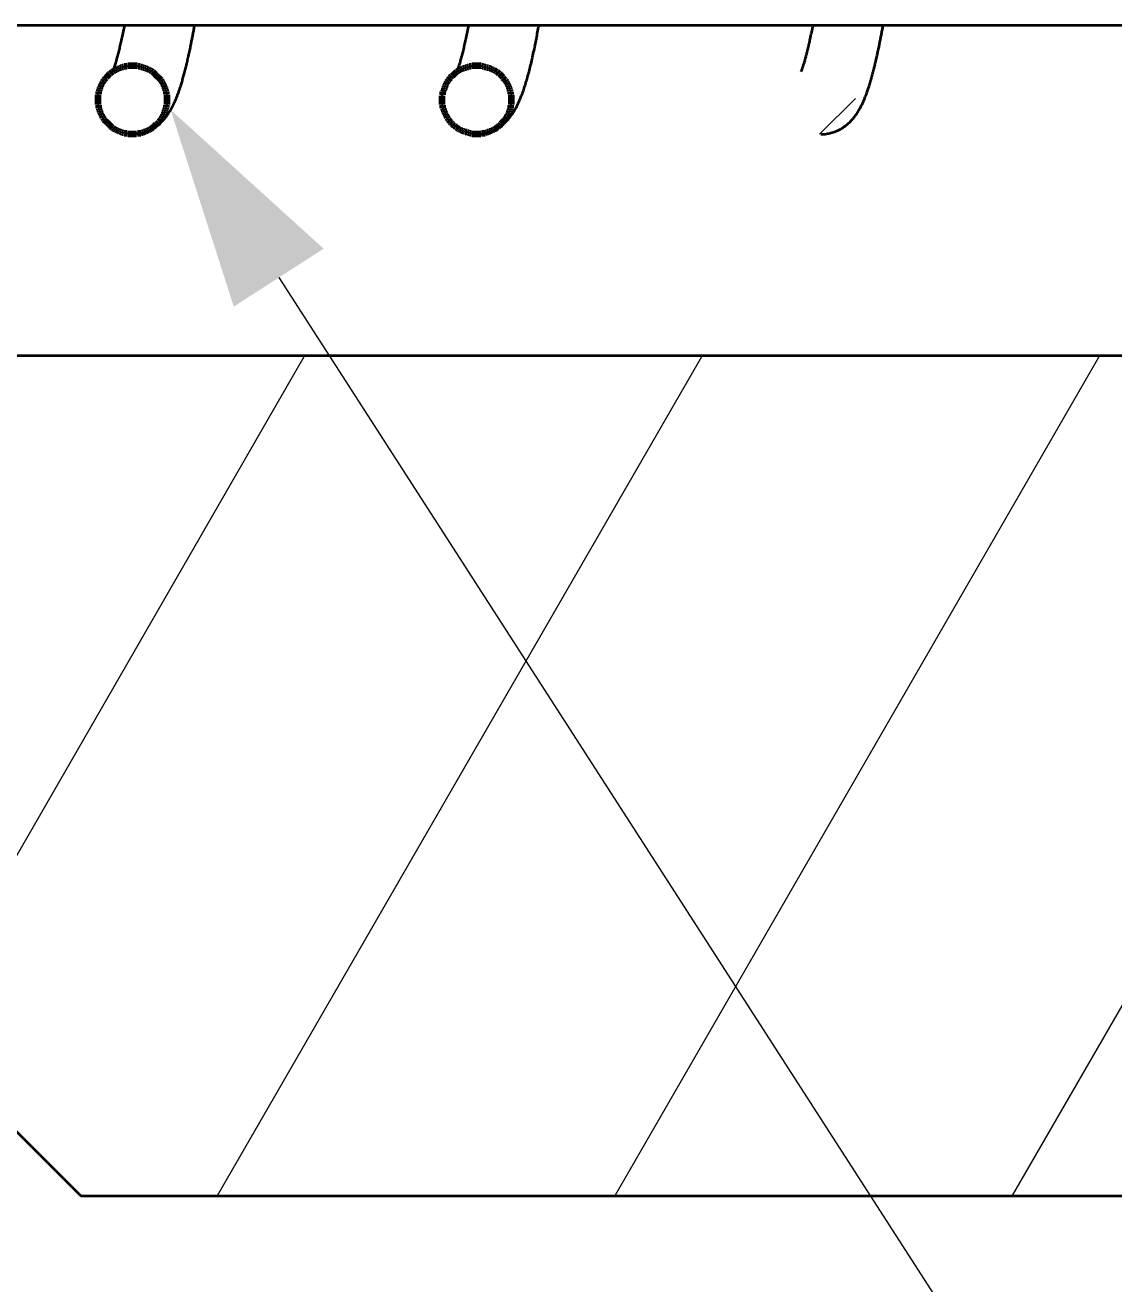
# Model space of a CAD drawing. Extents: x 0 to 420, y 0 to 297.
# Drawn here: x 165.22 to 181.04, y 149.68 to 167.96 of the extents above; entities that cross this region are included whole.
import ezdxf
from ezdxf.enums import TextEntityAlignment as Align

# ---------------------------------------------------------------- set-up
doc = ezdxf.new("R2010")
doc.units = 0
doc.layers.get('0').update_dxf_attribs({"lineweight": 13})
doc.styles.get("Standard").update_dxf_attribs({"font": 'isocp.shx'})
doc.dimstyles.get("Standard").update_dxf_attribs({"dimtxt": 2.5, "dimasz": 2.5, "dimexe": 1.25, "dimexo": 0.625, "dimtad": 1, "dimcen": 2.5, "dimadec": 0, "dimazin": 0, "dimtfac": 1, "dimtmove": 0, "dimatfit": 0, "dimfxl": 1, "dimarcsym": 0})

# ---------------------------------------------------------------- blocks, each defined once
blk = doc.blocks.new('BLOCK1720')
at = {"color": 7, "lineweight": 18}
blk.add_lwpolyline([(28.07338, 90.415695), (67, 30), (117.337288, 30)], dxfattribs=at)
blk.add_solid([(28.726086, 90.836243), (26.503876, 92.851631), (27.420673, 89.995148)], dxfattribs=at)
blk = doc.blocks.new('*D71')
at = {"color": 7, "lineweight": 18}
for p, q in [((62.03125, 167.439701), (62.03125, 238.86713)), ((220.031258, 175.665539), (220.031258, 238.86713)), ((64.929024, 236.86713), (217.133484, 236.86713))]:
    blk.add_line(p, q, dxfattribs=at)
for points in [[(64.929024, 237.643589), (62.03125, 236.86713), (64.929024, 236.090672)], [(217.133484, 236.090672), (220.031258, 236.86713), (217.133484, 237.643589)]]:
    blk.add_lwpolyline(points, close=True, dxfattribs=at)
for points in [[(64.929024, 237.643589), (62.03125, 236.86713), (64.929024, 237.643589), (64.929024, 236.090672)], [(217.133484, 236.090672), (220.031258, 236.86713), (217.133484, 236.090672), (217.133484, 237.643589)]]:
    blk.add_solid(points, dxfattribs=at)
for s, width, p, p2 in [('158', 0.699227, (132.551709, 239.86713), (139.194366, 239.86713)), ('%%p0,2', 0.70409, (140.944366, 239.86713), (149.5108, 239.86713))]:
    blk.add_text(s, height=3.5, dxfattribs=dict(at, width=width)).set_placement(p, p2, align=Align.FIT)
blk = doc.blocks.new('BLOCK1731')
at = {"color": 7, "lineweight": 35}
for p, q in [((8.2, 94.081), (42.2, 94.081)), ((48.2, 89.281), (11.2, 89.281)), ((20.2, 82.081), (25.2, 77.081)), ((25.2, 77.081), (46.2, 77.081))]:
    blk.add_line(p, q, dxfattribs=at)
for points, knots in [([(25.664, 93.41), (25.669, 93.42), (25.676, 93.441), (25.687, 93.471), (25.697, 93.501), (25.706, 93.533), (25.717, 93.568), (25.73, 93.615), (25.746, 93.675), (25.764, 93.746), (25.782, 93.822), (25.799, 93.904), (25.818, 93.991), (25.83, 94.051), (25.836, 94.082)], [0, 0, 0, 0, 0.0333182, 0.0650373, 0.0955673, 0.1287519, 0.1645234, 0.2062335, 0.2762629, 0.348819, 0.4270339, 0.5107112, 0.5997555, 0.6939701, 0.6939701, 0.6939701, 0.6939701]), ([(25.664, 93.41), (25.669, 93.42), (25.676, 93.441), (25.687, 93.471), (25.697, 93.501), (25.706, 93.533), (25.717, 93.568), (25.73, 93.615), (25.746, 93.675), (25.764, 93.746), (25.782, 93.822), (25.799, 93.904), (25.818, 93.991), (25.83, 94.051), (25.836, 94.082)], [0, 0, 0, 0, 0.0333182, 0.0650373, 0.0955673, 0.1287519, 0.1645234, 0.2062335, 0.2762629, 0.348819, 0.4270339, 0.5107112, 0.5997555, 0.6939701, 0.6939701, 0.6939701, 0.6939701]), ([(25.95, 92.498), (25.973, 92.498), (26.01, 92.501), (26.062, 92.509), (26.104, 92.519), (26.147, 92.532), (26.19, 92.55), (26.232, 92.571), (26.275, 92.597), (26.316, 92.627), (26.358, 92.664), (26.399, 92.705), (26.443, 92.758), (26.486, 92.82), (26.526, 92.89), (26.56, 92.959), (26.585, 93.019), (26.605, 93.07), (26.621, 93.111), (26.635, 93.154), (26.652, 93.204), (26.669, 93.261), (26.688, 93.326), (26.707, 93.394), (26.725, 93.465), (26.742, 93.539), (26.76, 93.615), (26.778, 93.695), (26.793, 93.768), (26.806, 93.835), (26.818, 93.895), (26.83, 93.956), (26.841, 94.018), (26.849, 94.06), (26.853, 94.081)], [0, 0, 0, 0, 0.069657, 0.112941, 0.155639, 0.20143, 0.245836, 0.295264, 0.341861, 0.396289, 0.447057, 0.510768, 0.569615, 0.655361, 0.735003, 0.810987, 0.886403, 0.930137, 0.974409, 1.019533, 1.065616, 1.131329, 1.199187, 1.269575, 1.342631, 1.418471, 1.497168, 1.578791, 1.662906, 1.72228, 1.782949, 1.844957, 1.908488, 1.97331, 1.97331, 1.97331, 1.97331]), ([(25.95, 92.498), (25.973, 92.498), (26.01, 92.501), (26.062, 92.509), (26.104, 92.519), (26.147, 92.532), (26.19, 92.55), (26.232, 92.571), (26.275, 92.597), (26.316, 92.627), (26.358, 92.664), (26.399, 92.705), (26.443, 92.758), (26.486, 92.82), (26.526, 92.89), (26.56, 92.959), (26.585, 93.019), (26.605, 93.07), (26.621, 93.111), (26.635, 93.154), (26.652, 93.204), (26.669, 93.261), (26.688, 93.326), (26.707, 93.394), (26.725, 93.465), (26.742, 93.539), (26.76, 93.615), (26.778, 93.695), (26.793, 93.768), (26.806, 93.835), (26.818, 93.895), (26.83, 93.956), (26.841, 94.018), (26.849, 94.06), (26.853, 94.081)], [0, 0, 0, 0, 0.069657, 0.112941, 0.155639, 0.20143, 0.245836, 0.295264, 0.341861, 0.396289, 0.447057, 0.510768, 0.569615, 0.655361, 0.735003, 0.810987, 0.886403, 0.930137, 0.974409, 1.019533, 1.065616, 1.131329, 1.199187, 1.269575, 1.342631, 1.418471, 1.497168, 1.578791, 1.662906, 1.72228, 1.782949, 1.844957, 1.908488, 1.97331, 1.97331, 1.97331, 1.97331]), ([(30.664, 93.409), (30.667, 93.416), (30.672, 93.43), (30.681, 93.455), (30.694, 93.491), (30.709, 93.539), (30.725, 93.598), (30.743, 93.663), (30.761, 93.735), (30.779, 93.813), (30.798, 93.897), (30.817, 93.987), (30.829, 94.05), (30.835, 94.082)], [0, 0, 0, 0, 0.0209314, 0.0444207, 0.0812308, 0.135386, 0.1952081, 0.263401, 0.3376973, 0.4181323, 0.5044883, 0.5966475, 0.6943879, 0.6943879, 0.6943879, 0.6943879]), ([(30.664, 93.409), (30.667, 93.416), (30.672, 93.43), (30.681, 93.455), (30.694, 93.491), (30.709, 93.539), (30.725, 93.598), (30.743, 93.663), (30.761, 93.735), (30.779, 93.813), (30.798, 93.897), (30.817, 93.987), (30.829, 94.05), (30.835, 94.082)], [0, 0, 0, 0, 0.0209314, 0.0444207, 0.0812308, 0.135386, 0.1952081, 0.263401, 0.3376973, 0.4181323, 0.5044883, 0.5966475, 0.6943879, 0.6943879, 0.6943879, 0.6943879]), ([(30.95, 92.498), (30.966, 92.498), (30.997, 92.5), (31.054, 92.507), (31.122, 92.523), (31.186, 92.548), (31.237, 92.574), (31.276, 92.598), (31.314, 92.626), (31.354, 92.659), (31.392, 92.697), (31.433, 92.745), (31.472, 92.799), (31.506, 92.854), (31.532, 92.903), (31.553, 92.946), (31.573, 92.99), (31.593, 93.039), (31.616, 93.097), (31.64, 93.167), (31.664, 93.244), (31.688, 93.324), (31.711, 93.409), (31.733, 93.498), (31.755, 93.592), (31.777, 93.69), (31.797, 93.788), (31.816, 93.885), (31.835, 93.982), (31.847, 94.048), (31.853, 94.081)], [0, 0, 0, 0, 0.047295, 0.0946, 0.173188, 0.25518, 0.300484, 0.343609, 0.393828, 0.440927, 0.499426, 0.553626, 0.630106, 0.69908, 0.74797, 0.796102, 0.844066, 0.892292, 0.954054, 1.032417, 1.11271, 1.196536, 1.284241, 1.376134, 1.47236, 1.573254, 1.676585, 1.771755, 1.870444, 1.973085, 1.973085, 1.973085, 1.973085]), ([(30.95, 92.498), (30.966, 92.498), (30.997, 92.5), (31.054, 92.507), (31.122, 92.523), (31.186, 92.548), (31.237, 92.574), (31.276, 92.598), (31.314, 92.626), (31.354, 92.659), (31.392, 92.697), (31.433, 92.745), (31.472, 92.799), (31.506, 92.854), (31.532, 92.903), (31.553, 92.946), (31.573, 92.99), (31.593, 93.039), (31.616, 93.097), (31.64, 93.167), (31.664, 93.244), (31.688, 93.324), (31.711, 93.409), (31.733, 93.498), (31.755, 93.592), (31.777, 93.69), (31.797, 93.788), (31.816, 93.885), (31.835, 93.982), (31.847, 94.048), (31.853, 94.081)], [0, 0, 0, 0, 0.047295, 0.0946, 0.173188, 0.25518, 0.300484, 0.343609, 0.393828, 0.440927, 0.499426, 0.553626, 0.630106, 0.69908, 0.74797, 0.796102, 0.844066, 0.892292, 0.954054, 1.032417, 1.11271, 1.196536, 1.284241, 1.376134, 1.47236, 1.573254, 1.676585, 1.771755, 1.870444, 1.973085, 1.973085, 1.973085, 1.973085]), ([(35.664, 93.409), (35.667, 93.416), (35.673, 93.431), (35.682, 93.457), (35.692, 93.487), (35.704, 93.523), (35.715, 93.563), (35.728, 93.606), (35.74, 93.653), (35.753, 93.703), (35.766, 93.756), (35.78, 93.815), (35.796, 93.89), (35.815, 93.98), (35.829, 94.047), (35.835, 94.081)], [0, 0, 0, 0, 0.0226932, 0.0482945, 0.0810762, 0.1192307, 0.1607606, 0.2057586, 0.2541093, 0.3057124, 0.3604586, 0.4183146, 0.4877521, 0.5901338, 0.6944721, 0.6944721, 0.6944721, 0.6944721]), ([(35.664, 93.409), (35.667, 93.416), (35.673, 93.431), (35.682, 93.457), (35.692, 93.487), (35.704, 93.523), (35.715, 93.563), (35.728, 93.606), (35.74, 93.653), (35.753, 93.703), (35.766, 93.756), (35.78, 93.815), (35.796, 93.89), (35.815, 93.98), (35.829, 94.047), (35.835, 94.081)], [0, 0, 0, 0, 0.0226932, 0.0482945, 0.0810762, 0.1192307, 0.1607606, 0.2057586, 0.2541093, 0.3057124, 0.3604586, 0.4183146, 0.4877521, 0.5901338, 0.6944721, 0.6944721, 0.6944721, 0.6944721]), ([(35.95, 92.498), (35.976, 92.498), (36.025, 92.502), (36.096, 92.516), (36.164, 92.538), (36.234, 92.571), (36.303, 92.616), (36.36, 92.664), (36.404, 92.711), (36.442, 92.757), (36.478, 92.808), (36.51, 92.861), (36.535, 92.909), (36.557, 92.953), (36.576, 92.997), (36.592, 93.036), (36.607, 93.074), (36.62, 93.111), (36.634, 93.151), (36.648, 93.192), (36.661, 93.234), (36.674, 93.277), (36.687, 93.322), (36.699, 93.368), (36.712, 93.415), (36.724, 93.463), (36.736, 93.513), (36.748, 93.564), (36.76, 93.617), (36.772, 93.671), (36.784, 93.726), (36.796, 93.783), (36.807, 93.84), (36.819, 93.899), (36.83, 93.958), (36.842, 94.019), (36.849, 94.061), (36.853, 94.081)], [0, 0, 0, 0, 0.079017, 0.146355, 0.217537, 0.293395, 0.375608, 0.46379, 0.517566, 0.568954, 0.64131, 0.70499, 0.754779, 0.803912, 0.853484, 0.898611, 0.931035, 0.973849, 1.016162, 1.059344, 1.103486, 1.148682, 1.194982, 1.242449, 1.291116, 1.341073, 1.39229, 1.444822, 1.498662, 1.553819, 1.610483, 1.668517, 1.727237, 1.786632, 1.847448, 1.909532, 1.973018, 1.973018, 1.973018, 1.973018]), ([(35.95, 92.498), (35.976, 92.498), (36.025, 92.502), (36.096, 92.516), (36.164, 92.538), (36.234, 92.571), (36.303, 92.616), (36.36, 92.664), (36.404, 92.711), (36.442, 92.757), (36.478, 92.808), (36.51, 92.861), (36.535, 92.909), (36.557, 92.953), (36.576, 92.997), (36.592, 93.036), (36.607, 93.074), (36.62, 93.111), (36.634, 93.151), (36.648, 93.192), (36.661, 93.234), (36.674, 93.277), (36.687, 93.322), (36.699, 93.368), (36.712, 93.415), (36.724, 93.463), (36.736, 93.513), (36.748, 93.564), (36.76, 93.617), (36.772, 93.671), (36.784, 93.726), (36.796, 93.783), (36.807, 93.84), (36.819, 93.899), (36.83, 93.958), (36.842, 94.019), (36.849, 94.061), (36.853, 94.081)], [0, 0, 0, 0, 0.079017, 0.146355, 0.217537, 0.293395, 0.375608, 0.46379, 0.517566, 0.568954, 0.64131, 0.70499, 0.754779, 0.803912, 0.853484, 0.898611, 0.931035, 0.973849, 1.016162, 1.059344, 1.103486, 1.148682, 1.194982, 1.242449, 1.291116, 1.341073, 1.39229, 1.444822, 1.498662, 1.553819, 1.610483, 1.668517, 1.727237, 1.786632, 1.847448, 1.909532, 1.973018, 1.973018, 1.973018, 1.973018])]:
    blk.add_open_spline(points, degree=3, knots=knots, dxfattribs=at)
blk = doc.blocks.new('BLOCK1736')
at = {"color": 7, "lineweight": 140}
for p, q in [((25.639763, 93.388252), (25.649771, 93.398247)), ((25.649771, 93.398247), (25.659779, 93.408249)), ((25.659779, 93.408249), (25.669786, 93.408249)), ((25.669786, 93.408249), (25.679794, 93.418251)), ((25.679794, 93.418251), (25.689802, 93.428246)), ((25.689802, 93.428246), (25.69981, 93.428246)), ((25.69981, 93.428246), (25.709818, 93.438248)), ((25.709818, 93.438248), (25.719826, 93.438248)), ((25.719826, 93.438248), (25.729834, 93.44825)), ((25.729834, 93.44825), (25.739841, 93.44825)), ((25.739841, 93.44825), (25.749849, 93.458252)), ((25.749849, 93.458252), (25.759857, 93.458252)), ((25.759857, 93.458252), (25.769863, 93.468246)), ((25.769863, 93.468246), (25.779871, 93.468246)), ((25.779871, 93.468246), (25.789879, 93.468246)), ((25.789879, 93.468246), (25.799887, 93.478249)), ((25.799887, 93.478249), (25.809895, 93.478249)), ((25.809895, 93.478249), (25.819902, 93.478249)), ((25.819902, 93.478249), (25.82991, 93.488251)), ((25.82991, 93.488251), (25.839918, 93.488251)), ((25.839918, 93.488251), (25.849926, 93.488251)), ((25.849926, 93.488251), (25.859934, 93.488251)), ((25.859934, 93.488251), (25.869942, 93.488251)), ((25.869942, 93.488251), (25.87995, 93.498245)), ((25.87995, 93.498245), (25.889957, 93.498245)), ((25.889957, 93.498245), (25.899965, 93.498245)), ((25.899965, 93.498245), (25.909973, 93.498245)), ((25.909973, 93.498245), (25.919981, 93.498245)), ((25.919981, 93.498245), (25.929989, 93.498245)), ((25.929989, 93.498245), (25.939997, 93.498245)), ((25.939997, 93.498245), (25.950005, 93.498245)), ((25.950005, 93.498245), (25.960012, 93.498245)), ((25.960012, 93.498245), (25.97002, 93.498245)), ((25.97002, 93.498245), (25.980028, 93.498245)), ((25.980028, 93.498245), (25.990036, 93.498245)), ((25.990036, 93.498245), (26.000044, 93.498245)), ((26.000044, 93.498245), (26.010052, 93.498245)), ((26.010052, 93.498245), (26.02006, 93.498245)), ((26.02006, 93.498245), (26.030066, 93.488251)), ((26.030066, 93.488251), (26.040073, 93.488251)), ((26.040073, 93.488251), (26.050081, 93.488251)), ((26.050081, 93.488251), (26.060089, 93.488251)), ((26.060089, 93.488251), (26.070097, 93.478249)), ((26.070097, 93.478249), (26.080105, 93.478249)), ((26.080105, 93.478249), (26.090113, 93.478249)), ((26.090113, 93.478249), (26.100121, 93.468246)), ((26.100121, 93.468246), (26.110128, 93.468246)), ((26.110128, 93.468246), (26.120136, 93.468246)), ((26.120136, 93.468246), (26.130144, 93.458252)), ((26.130144, 93.458252), (26.140152, 93.458252)), ((26.140152, 93.458252), (26.15016, 93.458252)), ((26.15016, 93.458252), (26.160168, 93.44825)), ((26.160168, 93.44825), (26.170176, 93.44825)), ((26.170176, 93.44825), (26.180183, 93.438248)), ((26.180183, 93.438248), (26.190191, 93.438248)), ((26.190191, 93.438248), (26.200199, 93.428246)), ((26.200199, 93.428246), (26.210207, 93.428246)), ((26.210207, 93.428246), (26.220215, 93.418251)), ((26.220215, 93.418251), (26.230223, 93.408249)), ((26.230223, 93.408249), (26.240231, 93.408249)), ((26.240231, 93.408249), (26.250238, 93.398247)), ((26.250238, 93.398247), (26.260246, 93.388252)), ((25.499655, 93.218254), (25.509661, 93.228249)), ((25.499655, 93.208252), (25.499655, 93.218254)), ((25.509661, 93.238251), (25.519669, 93.248253)), ((25.509661, 93.228249), (25.509661, 93.238251)), ((25.519669, 93.258247), (25.529676, 93.26825)), ((25.519669, 93.248253), (25.519669, 93.258247)), ((25.529676, 93.26825), (25.539684, 93.278252)), ((25.539684, 93.288254), (25.549692, 93.298248)), ((25.539684, 93.278252), (25.539684, 93.288254)), ((25.549692, 93.298248), (25.5597, 93.30825)), ((25.5597, 93.30825), (25.569708, 93.318253)), ((25.569708, 93.328247), (25.579716, 93.338249)), ((25.569708, 93.318253), (25.569708, 93.328247)), ((25.579716, 93.338249), (25.589724, 93.348251)), ((25.589724, 93.348251), (25.599731, 93.358253)), ((25.599731, 93.358253), (25.609739, 93.368248)), ((25.609739, 93.368248), (25.619747, 93.37825)), ((25.619747, 93.37825), (25.629755, 93.37825)), ((25.629755, 93.37825), (25.639763, 93.388252)), ((26.260246, 93.388252), (26.270254, 93.37825)), ((26.270254, 93.37825), (26.280262, 93.368248)), ((26.280262, 93.368248), (26.290268, 93.358253)), ((26.290268, 93.358253), (26.300276, 93.348251)), ((26.300276, 93.348251), (26.310284, 93.338249)), ((26.310284, 93.338249), (26.320292, 93.328247)), ((26.320292, 93.328247), (26.330299, 93.318253)), ((26.330299, 93.318253), (26.340307, 93.30825)), ((26.340307, 93.30825), (26.350315, 93.298248)), ((26.350315, 93.298248), (26.360323, 93.288254)), ((26.360323, 93.288254), (26.360323, 93.278252)), ((26.360323, 93.278252), (26.370331, 93.26825)), ((26.370331, 93.26825), (26.380339, 93.258247)), ((26.380339, 93.258247), (26.380339, 93.248253)), ((26.380339, 93.248253), (26.390347, 93.238251)), ((26.390347, 93.238251), (26.390347, 93.228249)), ((26.390347, 93.228249), (26.400354, 93.218254)), ((26.400354, 93.218254), (26.400354, 93.208252)), ((25.449615, 93.068253), (25.459623, 93.078255)), ((25.449615, 93.05825), (25.449615, 93.068253)), ((25.449615, 93.048256), (25.449615, 93.05825)), ((25.449615, 93.038254), (25.449615, 93.048256)), ((25.449615, 93.028252), (25.449615, 93.038254)), ((25.459623, 93.118256), (25.469631, 93.12825)), ((25.459623, 93.108253), (25.459623, 93.118256)), ((25.459623, 93.098251), (25.459623, 93.108253)), ((25.459623, 93.088249), (25.459623, 93.098251)), ((25.459623, 93.078255), (25.459623, 93.088249)), ((25.469631, 93.148254), (25.479639, 93.158249)), ((25.469631, 93.138252), (25.469631, 93.148254)), ((25.469631, 93.12825), (25.469631, 93.138252)), ((25.479639, 93.178253), (25.489647, 93.188255)), ((25.479639, 93.168251), (25.479639, 93.178253)), ((25.479639, 93.158249), (25.479639, 93.168251)), ((25.489647, 93.19825), (25.499655, 93.208252)), ((25.489647, 93.188255), (25.489647, 93.19825)), ((26.400354, 93.208252), (26.410362, 93.19825)), ((26.410362, 93.19825), (26.410362, 93.188255)), ((26.410362, 93.188255), (26.42037, 93.178253)), ((26.42037, 93.178253), (26.42037, 93.168251)), ((26.42037, 93.168251), (26.42037, 93.158249)), ((26.42037, 93.158249), (26.430378, 93.148254)), ((26.430378, 93.148254), (26.430378, 93.138252)), ((26.430378, 93.138252), (26.430378, 93.12825)), ((26.430378, 93.12825), (26.440386, 93.118256)), ((26.440386, 93.118256), (26.440386, 93.108253)), ((26.440386, 93.108253), (26.440386, 93.098251)), ((26.440386, 93.098251), (26.440386, 93.088249)), ((26.440386, 93.088249), (26.440386, 93.078255)), ((26.440386, 93.078255), (26.450394, 93.068253)), ((26.450394, 93.068253), (26.450394, 93.05825)), ((26.450394, 93.05825), (26.450394, 93.048256)), ((26.450394, 93.048256), (26.450394, 93.038254)), ((26.450394, 93.038254), (26.450394, 93.028252)), ((25.449615, 93.018257), (25.449615, 93.028252)), ((25.449615, 93.008255), (25.449615, 93.018257)), ((25.449615, 92.998253), (25.449615, 93.008255)), ((25.449615, 92.988251), (25.449615, 92.998253)), ((25.449615, 92.978256), (25.449615, 92.988251)), ((25.449615, 92.968254), (25.449615, 92.978256)), ((25.449615, 92.958252), (25.449615, 92.968254)), ((25.449615, 92.948257), (25.449615, 92.958252)), ((25.449615, 92.938255), (25.449615, 92.948257)), ((25.449615, 92.928253), (25.449615, 92.938255)), ((25.459623, 92.918259), (25.449615, 92.928253)), ((25.459623, 92.908257), (25.459623, 92.918259)), ((25.459623, 92.898254), (25.459623, 92.908257)), ((25.459623, 92.888252), (25.459623, 92.898254)), ((25.459623, 92.878258), (25.459623, 92.888252)), ((25.469631, 92.868256), (25.459623, 92.878258)), ((25.469631, 92.858253), (25.469631, 92.868256)), ((25.469631, 92.848259), (25.469631, 92.858253)), ((26.430378, 92.858253), (26.42037, 92.848259)), ((26.440386, 92.888252), (26.430378, 92.878258)), ((26.430378, 92.878258), (26.430378, 92.868256)), ((26.430378, 92.868256), (26.430378, 92.858253)), ((26.450394, 92.928253), (26.440386, 92.918259)), ((26.440386, 92.918259), (26.440386, 92.908257)), ((26.440386, 92.908257), (26.440386, 92.898254)), ((26.440386, 92.898254), (26.440386, 92.888252)), ((26.450394, 93.028252), (26.450394, 93.018257)), ((26.450394, 93.018257), (26.450394, 93.008255)), ((26.450394, 93.008255), (26.450394, 92.998253)), ((26.450394, 92.998253), (26.450394, 92.988251)), ((26.450394, 92.988251), (26.450394, 92.978256)), ((26.450394, 92.978256), (26.450394, 92.968254)), ((26.450394, 92.968254), (26.450394, 92.958252)), ((26.450394, 92.958252), (26.450394, 92.948257)), ((26.450394, 92.948257), (26.450394, 92.938255)), ((26.450394, 92.938255), (26.450394, 92.928253)), ((25.479639, 92.838257), (25.469631, 92.848259)), ((25.479639, 92.828255), (25.479639, 92.838257)), ((25.479639, 92.818253), (25.479639, 92.828255)), ((25.489647, 92.808258), (25.479639, 92.818253)), ((25.489647, 92.798256), (25.489647, 92.808258)), ((25.499655, 92.788254), (25.489647, 92.798256)), ((25.499655, 92.778259), (25.499655, 92.788254)), ((25.509661, 92.768257), (25.499655, 92.778259)), ((25.509661, 92.758255), (25.509661, 92.768257)), ((25.519669, 92.74826), (25.509661, 92.758255)), ((25.519669, 92.738258), (25.519669, 92.74826)), ((25.529676, 92.728256), (25.519669, 92.738258)), ((25.539684, 92.718254), (25.529676, 92.728256)), ((25.539684, 92.70826), (25.539684, 92.718254)), ((25.549692, 92.698257), (25.539684, 92.70826)), ((25.5597, 92.688255), (25.549692, 92.698257)), ((25.569708, 92.678261), (25.5597, 92.688255)), ((25.579716, 92.668259), (25.569708, 92.678261)), ((25.589724, 92.658257), (25.579716, 92.668259)), ((26.330299, 92.668259), (26.320292, 92.658257)), ((26.340307, 92.688255), (26.330299, 92.678261)), ((26.330299, 92.678261), (26.330299, 92.668259)), ((26.350315, 92.698257), (26.340307, 92.688255)), ((26.360323, 92.70826), (26.350315, 92.698257)), ((26.370331, 92.728256), (26.360323, 92.718254)), ((26.360323, 92.718254), (26.360323, 92.70826)), ((26.380339, 92.738258), (26.370331, 92.728256)), ((26.390347, 92.758255), (26.380339, 92.74826)), ((26.380339, 92.74826), (26.380339, 92.738258)), ((26.400354, 92.778259), (26.390347, 92.768257)), ((26.390347, 92.768257), (26.390347, 92.758255)), ((26.410362, 92.798256), (26.400354, 92.788254)), ((26.400354, 92.788254), (26.400354, 92.778259)), ((26.42037, 92.828255), (26.410362, 92.818253)), ((26.410362, 92.818253), (26.410362, 92.808258)), ((26.410362, 92.808258), (26.410362, 92.798256)), ((26.42037, 92.848259), (26.42037, 92.838257)), ((26.42037, 92.838257), (26.42037, 92.828255)), ((25.599731, 92.648254), (25.589724, 92.658257)), ((25.609739, 92.63826), (25.599731, 92.648254)), ((25.619747, 92.628258), (25.609739, 92.63826)), ((25.629755, 92.618256), (25.619747, 92.628258)), ((25.639763, 92.608261), (25.629755, 92.618256)), ((25.649771, 92.598259), (25.639763, 92.608261)), ((25.659779, 92.588257), (25.649771, 92.598259)), ((25.669786, 92.588257), (25.659779, 92.588257)), ((25.679794, 92.578262), (25.669786, 92.588257)), ((25.689802, 92.56826), (25.679794, 92.578262)), ((25.69981, 92.56826), (25.689802, 92.56826)), ((25.709818, 92.558258), (25.69981, 92.56826)), ((25.719826, 92.558258), (25.709818, 92.558258)), ((25.729834, 92.548256), (25.719826, 92.558258)), ((25.739841, 92.548256), (25.729834, 92.548256)), ((25.749849, 92.538261), (25.739841, 92.548256)), ((25.759857, 92.538261), (25.749849, 92.538261)), ((25.769863, 92.528259), (25.759857, 92.538261)), ((25.779871, 92.528259), (25.769863, 92.528259)), ((25.789879, 92.528259), (25.779871, 92.528259)), ((25.799887, 92.518257), (25.789879, 92.528259)), ((25.809895, 92.518257), (25.799887, 92.518257)), ((25.819902, 92.518257), (25.809895, 92.518257)), ((25.82991, 92.508263), (25.819902, 92.518257)), ((25.839918, 92.508263), (25.82991, 92.508263)), ((25.849926, 92.508263), (25.839918, 92.508263)), ((25.859934, 92.508263), (25.849926, 92.508263)), ((25.869942, 92.508263), (25.859934, 92.508263)), ((25.87995, 92.49826), (25.869942, 92.508263)), ((25.889957, 92.49826), (25.87995, 92.49826)), ((25.899965, 92.49826), (25.889957, 92.49826)), ((25.909973, 92.49826), (25.899965, 92.49826)), ((25.919981, 92.49826), (25.909973, 92.49826)), ((25.929989, 92.49826), (25.919981, 92.49826)), ((25.939997, 92.49826), (25.929989, 92.49826)), ((25.950005, 92.49826), (25.939997, 92.49826)), ((25.960012, 92.49826), (25.950005, 92.49826)), ((25.97002, 92.49826), (25.960012, 92.49826)), ((25.980028, 92.49826), (25.97002, 92.49826)), ((25.990036, 92.49826), (25.980028, 92.49826)), ((26.000044, 92.49826), (25.990036, 92.49826)), ((26.010052, 92.49826), (26.000044, 92.49826)), ((26.02006, 92.508263), (26.010052, 92.49826)), ((26.030066, 92.508263), (26.02006, 92.508263)), ((26.040073, 92.508263), (26.030066, 92.508263)), ((26.050081, 92.508263), (26.040073, 92.508263)), ((26.060089, 92.508263), (26.050081, 92.508263)), ((26.070097, 92.508263), (26.060089, 92.508263)), ((26.080105, 92.518257), (26.070097, 92.508263)), ((26.090113, 92.518257), (26.080105, 92.518257)), ((26.100121, 92.518257), (26.090113, 92.518257)), ((26.110128, 92.528259), (26.100121, 92.518257)), ((26.120136, 92.528259), (26.110128, 92.528259)), ((26.130144, 92.528259), (26.120136, 92.528259)), ((26.140152, 92.538261), (26.130144, 92.528259)), ((26.15016, 92.538261), (26.140152, 92.538261)), ((26.160168, 92.548256), (26.15016, 92.538261)), ((26.170176, 92.548256), (26.160168, 92.548256)), ((26.180183, 92.558258), (26.170176, 92.548256)), ((26.190191, 92.558258), (26.180183, 92.558258)), ((26.200199, 92.56826), (26.190191, 92.558258)), ((26.210207, 92.56826), (26.200199, 92.56826)), ((26.220215, 92.578262), (26.210207, 92.56826)), ((26.230223, 92.588257), (26.220215, 92.578262)), ((26.240231, 92.598259), (26.230223, 92.588257)), ((26.250238, 92.598259), (26.240231, 92.598259)), ((26.260246, 92.608261), (26.250238, 92.598259)), ((26.270254, 92.618256), (26.260246, 92.608261)), ((26.280262, 92.628258), (26.270254, 92.618256)), ((26.290268, 92.63826), (26.280262, 92.628258)), ((26.300276, 92.63826), (26.290268, 92.63826)), ((26.310284, 92.648254), (26.300276, 92.63826)), ((26.320292, 92.658257), (26.310284, 92.648254))]:
    blk.add_line(p, q, dxfattribs=at)
blk = doc.blocks.new('BLOCK1737')
at = {"color": 7, "lineweight": 140}
for p, q in [((30.639765, 93.388275), (30.649773, 93.398277)), ((30.649773, 93.398277), (30.659781, 93.408279)), ((30.659781, 93.408279), (30.669788, 93.408279)), ((30.669788, 93.408279), (30.679796, 93.418274)), ((30.679796, 93.418274), (30.689804, 93.428276)), ((30.689804, 93.428276), (30.699812, 93.428276)), ((30.699812, 93.428276), (30.70982, 93.438278)), ((30.70982, 93.438278), (30.719828, 93.438278)), ((30.719828, 93.438278), (30.729836, 93.448273)), ((30.729836, 93.448273), (30.739843, 93.448273)), ((30.739843, 93.448273), (30.749851, 93.458275)), ((30.749851, 93.458275), (30.759859, 93.458275)), ((30.759859, 93.458275), (30.769867, 93.458275)), ((30.769867, 93.458275), (30.779875, 93.468277)), ((30.779875, 93.468277), (30.789883, 93.468277)), ((30.789883, 93.468277), (30.799891, 93.468277)), ((30.799891, 93.468277), (30.809898, 93.478279)), ((30.809898, 93.478279), (30.819906, 93.478279)), ((30.819906, 93.478279), (30.829914, 93.478279)), ((30.829914, 93.478279), (30.839922, 93.488274)), ((30.839922, 93.488274), (30.84993, 93.488274)), ((30.84993, 93.488274), (30.859938, 93.488274)), ((30.859938, 93.488274), (30.869946, 93.488274)), ((30.869946, 93.488274), (30.879953, 93.498276)), ((30.879953, 93.498276), (30.889961, 93.498276)), ((30.889961, 93.498276), (30.899969, 93.498276)), ((30.899969, 93.498276), (30.909977, 93.498276)), ((30.909977, 93.498276), (30.919985, 93.498276)), ((30.919985, 93.498276), (30.929993, 93.498276)), ((30.929993, 93.498276), (30.940001, 93.498276)), ((30.940001, 93.498276), (30.950008, 93.498276)), ((30.950008, 93.498276), (30.960016, 93.498276)), ((30.960016, 93.498276), (30.970024, 93.498276)), ((30.970024, 93.498276), (30.980032, 93.498276)), ((30.980032, 93.498276), (30.990038, 93.498276)), ((30.990038, 93.498276), (31.000046, 93.498276)), ((31.000046, 93.498276), (31.010054, 93.498276)), ((31.010054, 93.498276), (31.020061, 93.498276)), ((31.020061, 93.498276), (31.030069, 93.488274)), ((31.030069, 93.488274), (31.040077, 93.488274)), ((31.040077, 93.488274), (31.050085, 93.488274)), ((31.050085, 93.488274), (31.060093, 93.478279)), ((31.060093, 93.478279), (31.070101, 93.478279)), ((31.070101, 93.478279), (31.080109, 93.478279)), ((31.080109, 93.478279), (31.090117, 93.468277)), ((31.090117, 93.468277), (31.100124, 93.468277)), ((31.100124, 93.468277), (31.110132, 93.468277)), ((31.110132, 93.468277), (31.12014, 93.468277)), ((31.12014, 93.468277), (31.130148, 93.458275)), ((31.130148, 93.458275), (31.140156, 93.458275)), ((31.140156, 93.458275), (31.150164, 93.458275)), ((31.150164, 93.458275), (31.160172, 93.448273)), ((31.160172, 93.448273), (31.170179, 93.448273)), ((31.170179, 93.448273), (31.180187, 93.438278)), ((31.180187, 93.438278), (31.190195, 93.438278)), ((31.190195, 93.438278), (31.200203, 93.428276)), ((31.200203, 93.428276), (31.210211, 93.428276)), ((31.210211, 93.428276), (31.220219, 93.418274)), ((31.220219, 93.418274), (31.230227, 93.408279)), ((31.230227, 93.408279), (31.240234, 93.408279)), ((31.240234, 93.408279), (31.250242, 93.398277)), ((31.250242, 93.398277), (31.26025, 93.388275)), ((30.499657, 93.218277), (30.509665, 93.228279)), ((30.499657, 93.208275), (30.499657, 93.218277)), ((30.509665, 93.238281), (30.519672, 93.248276)), ((30.509665, 93.228279), (30.509665, 93.238281)), ((30.519672, 93.258278), (30.52968, 93.26828)), ((30.519672, 93.248276), (30.519672, 93.258278)), ((30.52968, 93.26828), (30.539688, 93.278275)), ((30.539688, 93.288277), (30.549696, 93.298279)), ((30.539688, 93.278275), (30.539688, 93.288277)), ((30.549696, 93.298279), (30.559704, 93.308281)), ((30.559704, 93.308281), (30.569712, 93.318275)), ((30.569712, 93.328278), (30.57972, 93.33828)), ((30.569712, 93.318275), (30.569712, 93.328278)), ((30.57972, 93.33828), (30.589727, 93.348274)), ((30.589727, 93.348274), (30.599735, 93.348274)), ((30.599735, 93.348274), (30.609743, 93.358276)), ((30.609743, 93.358276), (30.619751, 93.368279)), ((30.619751, 93.368279), (30.629759, 93.378281)), ((30.629759, 93.378281), (30.639765, 93.388275)), ((31.26025, 93.388275), (31.270258, 93.378281)), ((31.270258, 93.378281), (31.280266, 93.378281)), ((31.280266, 93.378281), (31.290274, 93.368279)), ((31.290274, 93.368279), (31.300282, 93.358276)), ((31.300282, 93.358276), (31.310289, 93.348274)), ((31.310289, 93.348274), (31.320297, 93.33828)), ((31.320297, 93.33828), (31.330303, 93.328278)), ((31.330303, 93.328278), (31.330303, 93.318275)), ((31.330303, 93.318275), (31.340311, 93.308281)), ((31.340311, 93.308281), (31.350319, 93.298279)), ((31.350319, 93.298279), (31.360327, 93.288277)), ((31.360327, 93.288277), (31.360327, 93.278275)), ((31.360327, 93.278275), (31.370335, 93.26828)), ((31.370335, 93.26828), (31.380342, 93.258278)), ((31.380342, 93.258278), (31.380342, 93.248276)), ((31.380342, 93.248276), (31.39035, 93.238281)), ((31.39035, 93.238281), (31.39035, 93.228279)), ((31.39035, 93.228279), (31.400358, 93.218277)), ((31.400358, 93.218277), (31.400358, 93.208275)), ((30.449617, 93.058281), (30.459625, 93.068283)), ((30.449617, 93.048279), (30.449617, 93.058281)), ((30.449617, 93.038277), (30.449617, 93.048279)), ((30.449617, 93.028282), (30.449617, 93.038277)), ((30.459625, 93.118279), (30.469633, 93.128281)), ((30.459625, 93.108276), (30.459625, 93.118279)), ((30.459625, 93.098282), (30.459625, 93.108276)), ((30.459625, 93.08828), (30.459625, 93.098282)), ((30.459625, 93.078278), (30.459625, 93.08828)), ((30.459625, 93.068283), (30.459625, 93.078278)), ((30.469633, 93.138283), (30.479641, 93.148277)), ((30.469633, 93.128281), (30.469633, 93.138283)), ((30.479641, 93.168282), (30.489649, 93.178276)), ((30.479641, 93.158279), (30.479641, 93.168282)), ((30.479641, 93.148277), (30.479641, 93.158279)), ((30.489649, 93.19828), (30.499657, 93.208275)), ((30.489649, 93.188278), (30.489649, 93.19828)), ((30.489649, 93.178276), (30.489649, 93.188278)), ((31.400358, 93.208275), (31.410366, 93.19828)), ((31.410366, 93.19828), (31.410366, 93.188278)), ((31.410366, 93.188278), (31.420374, 93.178276)), ((31.420374, 93.178276), (31.420374, 93.168282)), ((31.420374, 93.168282), (31.420374, 93.158279)), ((31.420374, 93.158279), (31.430382, 93.148277)), ((31.430382, 93.148277), (31.430382, 93.138283)), ((31.430382, 93.138283), (31.430382, 93.128281)), ((31.430382, 93.128281), (31.430382, 93.118279)), ((31.430382, 93.118279), (31.44039, 93.108276)), ((31.44039, 93.108276), (31.44039, 93.098282)), ((31.44039, 93.098282), (31.44039, 93.08828)), ((31.44039, 93.08828), (31.44039, 93.078278)), ((31.44039, 93.078278), (31.450397, 93.068283)), ((31.450397, 93.068283), (31.450397, 93.058281)), ((31.450397, 93.058281), (31.450397, 93.048279)), ((31.450397, 93.048279), (31.450397, 93.038277)), ((31.450397, 93.038277), (31.450397, 93.028282)), ((30.449617, 93.01828), (30.449617, 93.028282)), ((30.449617, 93.008278), (30.449617, 93.01828)), ((30.449617, 92.998283), (30.449617, 93.008278)), ((30.449617, 92.988281), (30.449617, 92.998283)), ((30.449617, 92.978279), (30.449617, 92.988281)), ((30.449617, 92.968277), (30.449617, 92.978279)), ((30.449617, 92.958282), (30.449617, 92.968277)), ((30.449617, 92.94828), (30.449617, 92.958282)), ((30.449617, 92.938278), (30.449617, 92.94828)), ((30.449617, 92.928284), (30.449617, 92.938278)), ((30.459625, 92.918282), (30.449617, 92.928284)), ((30.459625, 92.908279), (30.459625, 92.918282)), ((30.459625, 92.898277), (30.459625, 92.908279)), ((30.459625, 92.888283), (30.459625, 92.898277)), ((30.459625, 92.878281), (30.459625, 92.888283)), ((30.469633, 92.868279), (30.459625, 92.878281)), ((30.469633, 92.858284), (30.469633, 92.868279)), ((30.469633, 92.848282), (30.469633, 92.858284)), ((31.44039, 92.878281), (31.430382, 92.868279)), ((31.430382, 92.868279), (31.430382, 92.858284)), ((31.430382, 92.858284), (31.430382, 92.848282)), ((31.450397, 92.928284), (31.44039, 92.918282)), ((31.44039, 92.918282), (31.44039, 92.908279)), ((31.44039, 92.908279), (31.44039, 92.898277)), ((31.44039, 92.898277), (31.44039, 92.888283)), ((31.44039, 92.888283), (31.44039, 92.878281)), ((31.450397, 93.028282), (31.450397, 93.01828)), ((31.450397, 93.01828), (31.450397, 93.008278)), ((31.450397, 93.008278), (31.450397, 92.998283)), ((31.450397, 92.998283), (31.450397, 92.988281)), ((31.450397, 92.988281), (31.450397, 92.978279)), ((31.450397, 92.978279), (31.450397, 92.968277)), ((31.450397, 92.968277), (31.450397, 92.958282)), ((31.450397, 92.958282), (31.450397, 92.94828)), ((31.450397, 92.94828), (31.450397, 92.938278)), ((31.450397, 92.938278), (31.450397, 92.928284)), ((30.479641, 92.83828), (30.469633, 92.848282)), ((30.479641, 92.828285), (30.479641, 92.83828)), ((30.479641, 92.818283), (30.479641, 92.828285)), ((30.489649, 92.808281), (30.479641, 92.818283)), ((30.489649, 92.798279), (30.489649, 92.808281)), ((30.499657, 92.788284), (30.489649, 92.798279)), ((30.499657, 92.778282), (30.499657, 92.788284)), ((30.509665, 92.76828), (30.499657, 92.778282)), ((30.509665, 92.758286), (30.509665, 92.76828)), ((30.519672, 92.748283), (30.509665, 92.758286)), ((30.519672, 92.738281), (30.519672, 92.748283)), ((30.52968, 92.728279), (30.519672, 92.738281)), ((30.539688, 92.718285), (30.52968, 92.728279)), ((30.539688, 92.708282), (30.539688, 92.718285)), ((30.549696, 92.69828), (30.539688, 92.708282)), ((30.559704, 92.688286), (30.549696, 92.69828)), ((30.569712, 92.678284), (30.559704, 92.688286)), ((30.569712, 92.668282), (30.569712, 92.678284)), ((30.57972, 92.658279), (30.569712, 92.668282)), ((31.320297, 92.668282), (31.310289, 92.658279)), ((31.330303, 92.678284), (31.320297, 92.668282)), ((31.340311, 92.688286), (31.330303, 92.678284)), ((31.350319, 92.69828), (31.340311, 92.688286)), ((31.360327, 92.708282), (31.350319, 92.69828)), ((31.370335, 92.728279), (31.360327, 92.718285)), ((31.360327, 92.718285), (31.360327, 92.708282)), ((31.380342, 92.738281), (31.370335, 92.728279)), ((31.39035, 92.758286), (31.380342, 92.748283)), ((31.380342, 92.748283), (31.380342, 92.738281)), ((31.400358, 92.778282), (31.39035, 92.76828)), ((31.39035, 92.76828), (31.39035, 92.758286)), ((31.410366, 92.798279), (31.400358, 92.788284)), ((31.400358, 92.788284), (31.400358, 92.778282)), ((31.420374, 92.818283), (31.410366, 92.808281)), ((31.410366, 92.808281), (31.410366, 92.798279)), ((31.430382, 92.848282), (31.420374, 92.83828)), ((31.420374, 92.83828), (31.420374, 92.828285)), ((31.420374, 92.828285), (31.420374, 92.818283)), ((30.589727, 92.658279), (30.57972, 92.658279)), ((30.599735, 92.648285), (30.589727, 92.658279)), ((30.599735, 92.638283), (30.599735, 92.648285)), ((30.609743, 92.628281), (30.599735, 92.638283)), ((30.619751, 92.618286), (30.609743, 92.628281)), ((30.629759, 92.618286), (30.619751, 92.618286)), ((30.639765, 92.608284), (30.629759, 92.618286)), ((30.649773, 92.598282), (30.639765, 92.608284)), ((30.659781, 92.598282), (30.649773, 92.598282)), ((30.669788, 92.588287), (30.659781, 92.598282)), ((30.679796, 92.578285), (30.669788, 92.588287)), ((30.689804, 92.568283), (30.679796, 92.578285)), ((30.699812, 92.568283), (30.689804, 92.568283)), ((30.70982, 92.558281), (30.699812, 92.568283)), ((30.719828, 92.558281), (30.70982, 92.558281)), ((30.729836, 92.548286), (30.719828, 92.558281)), ((30.739843, 92.548286), (30.729836, 92.548286)), ((30.749851, 92.548286), (30.739843, 92.548286)), ((30.759859, 92.538284), (30.749851, 92.548286)), ((30.769867, 92.538284), (30.759859, 92.538284)), ((30.779875, 92.528282), (30.769867, 92.538284)), ((30.789883, 92.528282), (30.779875, 92.528282)), ((30.799891, 92.528282), (30.789883, 92.528282)), ((30.809898, 92.528282), (30.799891, 92.528282)), ((30.819906, 92.518288), (30.809898, 92.528282)), ((30.829914, 92.518288), (30.819906, 92.518288)), ((30.839922, 92.518288), (30.829914, 92.518288)), ((30.84993, 92.508286), (30.839922, 92.518288)), ((30.859938, 92.508286), (30.84993, 92.508286)), ((30.869946, 92.508286), (30.859938, 92.508286)), ((30.879953, 92.498283), (30.869946, 92.508286)), ((30.889961, 92.498283), (30.879953, 92.498283)), ((30.899969, 92.498283), (30.889961, 92.498283)), ((30.909977, 92.498283), (30.899969, 92.498283)), ((30.919985, 92.498283), (30.909977, 92.498283)), ((30.929993, 92.498283), (30.919985, 92.498283)), ((30.940001, 92.498283), (30.929993, 92.498283)), ((30.950008, 92.498283), (30.940001, 92.498283)), ((30.960016, 92.498283), (30.950008, 92.498283)), ((30.970024, 92.498283), (30.960016, 92.498283)), ((30.980032, 92.498283), (30.970024, 92.498283)), ((30.990038, 92.498283), (30.980032, 92.498283)), ((31.000046, 92.498283), (30.990038, 92.498283)), ((31.010054, 92.498283), (31.000046, 92.498283)), ((31.020061, 92.508286), (31.010054, 92.498283)), ((31.030069, 92.508286), (31.020061, 92.508286)), ((31.040077, 92.508286), (31.030069, 92.508286)), ((31.050085, 92.508286), (31.040077, 92.508286)), ((31.060093, 92.508286), (31.050085, 92.508286)), ((31.070101, 92.508286), (31.060093, 92.508286)), ((31.080109, 92.518288), (31.070101, 92.508286)), ((31.090117, 92.518288), (31.080109, 92.518288)), ((31.100124, 92.528282), (31.090117, 92.518288)), ((31.110132, 92.528282), (31.100124, 92.528282)), ((31.12014, 92.528282), (31.110132, 92.528282)), ((31.130148, 92.538284), (31.12014, 92.528282)), ((31.140156, 92.538284), (31.130148, 92.538284)), ((31.150164, 92.538284), (31.140156, 92.538284)), ((31.160172, 92.548286), (31.150164, 92.538284)), ((31.170179, 92.548286), (31.160172, 92.548286)), ((31.180187, 92.558281), (31.170179, 92.548286)), ((31.190195, 92.558281), (31.180187, 92.558281)), ((31.200203, 92.568283), (31.190195, 92.558281)), ((31.210211, 92.568283), (31.200203, 92.568283)), ((31.220219, 92.578285), (31.210211, 92.568283)), ((31.230227, 92.588287), (31.220219, 92.578285)), ((31.240234, 92.598282), (31.230227, 92.588287)), ((31.250242, 92.598282), (31.240234, 92.598282)), ((31.26025, 92.608284), (31.250242, 92.598282)), ((31.270258, 92.618286), (31.26025, 92.608284)), ((31.280266, 92.618286), (31.270258, 92.618286)), ((31.290274, 92.628281), (31.280266, 92.618286)), ((31.300282, 92.638283), (31.290274, 92.628281)), ((31.310289, 92.658279), (31.300282, 92.648285)), ((31.300282, 92.648285), (31.300282, 92.638283))]:
    blk.add_line(p, q, dxfattribs=at)
blk = doc.blocks.new('BLOCK1738')
at = {"color": 7, "lineweight": 18}
blk.add_line((35.929863, 92.498405), (36.450058, 93.0186), dxfattribs=at)
blk = doc.blocks.new('BLOCK1741')
at = {"color": 7, "lineweight": 18}
for p, q in [((22.799952, 79.490677), (28.459539, 89.293365)), ((27.186132, 77.087761), (34.232773, 89.2929)), ((32.959633, 77.087761), (40.006542, 89.293365)), ((38.733139, 77.087761), (45.780048, 89.293365))]:
    blk.add_line(p, q, dxfattribs=at)

msp = doc.modelspace()

# ---------------------------------------------------------------- block references
at = {"lineweight": 0}
for name in ['BLOCK1731', 'BLOCK1741', 'BLOCK1736', 'BLOCK1737', 'BLOCK1738', 'BLOCK1720']:
    msp.add_blockref(name, (140.831253, 73.876987), dxfattribs=at)

# ---------------------------------------------------------------- dimensions: what is measured, and where the dimension line sits
at = {"color": 0, "lineweight": 0}
dim = msp.add_linear_dim(base=(62.03125, 236.86713), p1=(220.031258, 175.665536), p2=(62.03125, 167.439699), angle=180, text='<>{}{%%p0,2}', dimstyle='STANDARD', override={"dimtol": 0, "dimlim": 0, "dimtp": 0.2, "dimtm": 0.2}, dxfattribs=at)
dim.commit()
dim.dimension.update_dxf_attribs({"geometry": '*D71', "text_midpoint": (141.031254, 236.86713), "dimtype": 160, "oblique_angle": 5156.620156})

doc.saveas('drawing.dxf')
